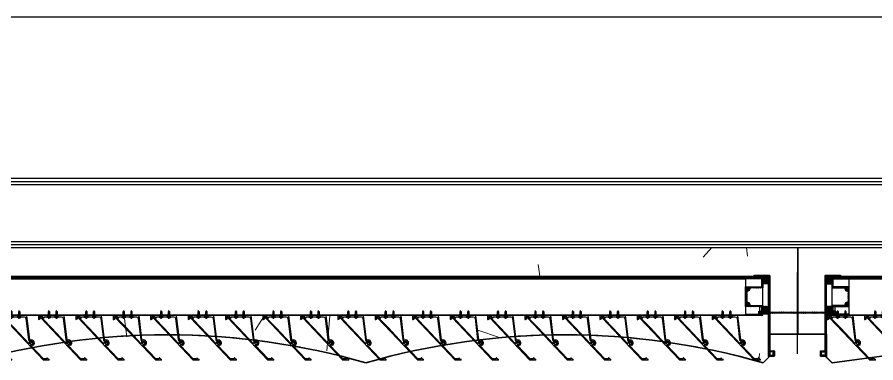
# Model space of a CAD drawing. Header units: millimetres. Extents: x -4391136 to -1798569, y -886572 to -291056.
# Drawn here: x -2382521 to -2381029, y -335592 to -334992 of the extents above; entities that cross this region are included whole.
import ezdxf

# ---------------------------------------------------------------- set-up
doc = ezdxf.new("R2010")
doc.units = ezdxf.units.MM
doc.set_wipeout_variables(frame=1)
doc.linetypes.add('CENTER', pattern=[50.800000000000004, 31.75, -6.35, 6.35, -6.35])
for name, color, linetype in [('010 - ASPG_ACCESSORIES_MAIN_COLOR_1', 7, 'Continuous'), ('010 - ASPG_EXTR_MAIN_COLOR_2', 7, 'Continuous'), ('010 - ASPG_FRAMING_CUT_COLOR_4', 7, 'Continuous'), ('010 - ASPG_FRAMING_HATCH_', 7, 'Continuous'), ('010 - ASPG_FRAMING_MAIN_COLOR_1', 7, 'Continuous'), ('010 - ASPG_FRAMING_MAIN_COLOR_2', 7, 'Continuous'), ('010 - ASPG_FRAMING_SUB_COLOR_2', 7, 'Continuous'), ('010 - ASPG_FRAMING_WIPEOUT_', 7, 'Continuous'), ('_PP-Dim', 7, 'Continuous'), ('BOLT & SCREW', 7, 'Continuous'), ('Center Line', 7, 'CENTER'), ('Xref-C-1-PP17-AR-2214-01-B$0$A-GLAZ-CURT', 7, 'Continuous'), ('Xref-C-1-PP17-AR-2214-01-B$0$S-BEAM', 7, 'Continuous'), ('Xref-C-1-PP17-AR-2214-01-B$0$WALL-E', 7, 'Continuous')]:
    doc.layers.add(name, color=color, linetype=linetype)
for name, color, linetype, plot in [('010 - ASPG_EXTR_DEF_SUB', 7, 'Continuous', False), ('010 - ASPG_FASTERN_DEF_SUB', 7, 'Continuous', False), ('010 - ASPG_FRAMING_DEF_SUB', 7, 'Continuous', False)]:
    doc.layers.add(name, color=color, linetype=linetype, plot=plot)
doc.layers.add('12-GRID', color=7, linetype='CENTER', lineweight=13)
doc.layers.add('SCREW', color=7, linetype='Continuous', lineweight=5)
pattern_1 = [(270, (1257419.243240032, -520041.6224064054), (0.6549599250656583, -1.134423872092541), [0.7562825813950264, -1.512565162790053]), (29.99999999999978, (1257419.243240032, -520041.6224064054), (0.6549599293588203, 1.134423869613882), [0.7562825813950259, -1.512565162790052]), (329.9999999999998, (1257419.243240032, -520041.6224064054), (1.309919854424478, -2.478657937293614e-09), [-1.512565162790051, 0.7562825813950254])]
pattern_2 = [(314.9999999999999, (1257419.492862033, -520021.6224064054), (1.336931354494228, 1.336931354494224), []), (44.99999999999984, (1257419.492862033, -520021.6224064054), (-1.336931354494223, 1.336931354494228), [])]
pattern_3 = [(270, (1257419.442484036, -520043.9224064054), (0.6549599250656583, -1.134423872092541), [0.7562825813950264, -1.512565162790053]), (29.99999999999978, (1257419.442484036, -520043.9224064054), (0.6549599293588203, 1.134423869613882), [0.7562825813950259, -1.512565162790052]), (329.9999999999998, (1257419.442484036, -520043.9224064054), (1.309919854424478, -2.478657937293614e-09), [-1.512565162790051, 0.7562825813950254])]
pattern_4 = [(314.9999999999999, (1257419.192862035, -520023.9224064054), (1.336931354494228, 1.336931354494224), []), (44.99999999999984, (1257419.192862035, -520023.9224064054), (-1.336931354494223, 1.336931354494228), [])]

# ---------------------------------------------------------------- blocks, each defined once
blk = doc.blocks.new('Xref-C-1-PP17-AR-2214-01-B$0$DPA_Curved type B - Curved Type B-V45-ENTRANCE 2 - LOWER ROOF FLOOR PLAN01-flat-1')
at = {"layer": 'Xref-C-1-PP17-AR-2214-01-B$0$A-GLAZ-CURT', "lineweight": 9}
h = blk.add_hatch(dxfattribs=at)
h.set_pattern_fill('ACET-2D-FP_28', angle=90, style=0, pattern_type=2)
h.set_pattern_definition([(49.99999999999999, (2729937.736, 503333.3970000008), (-459.0337474724126, 385.1750482020262), [76.2, -838.2]), (355, (2729937.736, 503333.3970000008), (65.28252745750682, 746.1827032957547), [60.96000000000002, -670.5600000000001]), (100.451, (2729998.464, 503328.0840000007), (-693.3830033246076, -127.8976821547151), [64.76000000000005, -712.3600000000005]), (46.18400000000002, (2729937.736, 503536.5970000007), (-648.57248621923, 622.3064181256742), [114.3, -1257.299999999999]), (96.63599999999998, (2730028.096000001, 503522.5830000007), (-1050.534318683824, -122.2199233656637), [97.14000000000117, -1068.540000000013]), (351.184, (2729937.736, 503536.5970000007), (172.1971373415032, 1110.274966525139), [91.44000000000007, -1005.840000000001]), (21.00000000000002, (2730039.336000001, 503485.7970000007), (-214.7433929342338, 559.4256646482162), [76.20000000000027, -838.2000000000031]), (326, (2730039.336000001, 503485.7970000007), (418.8539380654042, 620.9765000836201), [60.95999999999974, -670.559999999997]), (71.45100000000002, (2730089.874, 503451.7080000007), (-668.4524660190125, 224.2969172171013), [64.75999999999986, -712.3599999999984]), (37.50000000000001, (2729937.736, 503333.3970000008), (-158.7692420154775, 206.9121046213362), [33.528, -628.904, 33.528, -1320.292]), (37.50000000000001, (2729937.736, 503333.3970000008), (-158.7692420154775, 206.9121046213362), [-695.96, -647.192, 33.528, -639.572]), (7.499999999999995, (2729937.736, 503333.3970000008), (-47.30360574389218, 359.3065578758988), [33.52799999999999, -354.5839999999999, 33.52799999999999, -870.204]), (7.499999999999995, (2729937.736, 503333.3970000008), (-47.30360574389218, 359.3065578758988), [-421.64, -613.6639999999999, 33.52799999999999, -223.012]), (327.5, (2729711.168000001, 503333.3970000008), (146.1911639370438, 229.474161533996), [33.52800000000036, -220.4720000000024, -1844.04000000002]), (327.5, (2729711.168000001, 503333.3970000008), (146.1911639370438, 229.474161533996), [-254.0000000000028, 33.52800000000036, -758.9520000000082, -1051.560000000011]), (327.5, (2729711.168000001, 503333.3970000008), (146.1911639370438, 229.474161533996), [-1046.480000000011, 33.52800000000036, -1018.032000000011]), (317.5, (2729609.568, 503333.3970000008), (321.0978918266118, 350.4168590258025), [33.52799999999964, -296.6719999999968, 33.52799999999964, -1239.519999999987]), (317.5, (2729609.568, 503333.3970000008), (321.0978918266118, 350.4168590258025), [-363.7279999999961, -492.7599999999947, 33.52799999999964, -713.2319999999922])])
h.paths.add_polyline_path([(-3.259629011154175e-09, -671.488426612399), (-3.259629011154175e-09, -750.0000001529115), (149.9999999967404, -750.0000001529115), (149.9999999967404, -700.0000001529697), (189.999999997206, -700.0000001529697), (199.999999997206, -690.0000001530279), (173.1051923334599, -576.677522799524), (156.8743433556519, -461.3437719100621), (151.4483587355353, -345.0000000798609), (156.8743433412164, -228.6562282490777), (173.2759108911268, -112.603146939131), (199.9999999529682, -6.402842700481415e-10), (173.1051923055202, 113.3224773565307), (156.8743433435448, 228.6562282480299), (151.4483587383293, 345.0000000788714), (156.8743433584459, 461.3437719088979), (173.2759108911268, 577.3968530856073), (199.999999997206, 690.0000001520966), (189.999999997206, 700.0000001521548), (149.9999999967404, 700.0000001521548), (149.9999999967404, 750.0000001518638), (-3.259629011154175e-09, 750.0000001518638)])
at = {"layer": 'Xref-C-1-PP17-AR-2214-01-B$0$A-GLAZ-CURT', "color": 7, "lineweight": 35}
for p, q in [((150, 750.0000001523877), (0, 750.0000001523877)), ((0, 750.0000001523877), (0, -750.0000001523877)), ((150, 700.0000001526787), (150, 750.0000001523877)), ((190, 700.0000001526787), (150, 700.0000001526787)), ((200, 690.0000001526205), (190, 700.0000001526787)), ((150, -750.0000001523877), (150, -700.0000001524459)), ((150, -700.0000001524459), (190, -700.0000001524459)), ((190, -700.0000001524459), (200, -690.0000001525041)), ((0, -750.0000001523877), (150, -750.0000001523877))]:
    blk.add_line(p, q, dxfattribs=at)
for centre, radius, start, end in [((1401.480889340397, 344.9999999998836), 1250.032530598756, 163.9788116621144, 196.0211883314746), ((1401.480889263563, -344.9999999998836), 1250.032530524975, 163.9788116685254, 196.0211883410912)]:
    blk.add_arc(centre, radius, start, end, dxfattribs=at)
blk = doc.blocks.new('Xref-C-1-PP17-AR-2214-01-B$0$DPA_Curved type B - Curved Type B-V35-ENTRANCE 2 - LOWER ROOF FLOOR PLAN01-flat-1')
at = {"layer": 'Xref-C-1-PP17-AR-2214-01-B$0$A-GLAZ-CURT', "color": 7}
for p, q in [((0, 750.0000001523877), (0, -750.0000001523877)), ((0, -750.0000001523877), (0, 750.0000001523877)), ((150, 700.5497543978272), (150, 750.0000001523877)), ((150, 750.0000001523877), (150, 700.5497543978272)), ((150, -750.0000001523877), (150, -700.0000001524459)), ((150, -700.0000001524459), (190, -700.0000001524459)), ((190, -700.0000001524459), (150, -700.0000001524459)), ((150, -700.0000001524459), (150, -750.0000001523877)), ((190, -700.0000001524459), (200, -690.0000001524459)), ((200, -690.0000001524459), (190, -700.0000001524459))]:
    blk.add_line(p, q, dxfattribs=at)
for centre, radius, start, end in [((1401.480889340397, 344.9999999998836), 1250.032530598756, 163.9788116621144, 179.9747652516491), ((1401.480889340397, 344.9999999998836), 1250.032530598756, 163.9788116621144, 169.2853088602463), ((1401.480889340397, 344.9999999998836), 1250.032530598756, 169.3192077678511, 179.9747652516491), ((1401.480889340397, 344.9999999998836), 1250.032530598756, 179.9999999966649, 185.3151613613898), ((1401.480889340397, 344.9999999998836), 1250.032530598755, 179.9999999966649, 185.3151613613898), ((1401.480889263563, -344.9999999998836), 1250.032530524976, 163.9788116685254, 179.9747652583192), ((1401.480889263563, -344.9999999998836), 1250.032530524975, 163.9788116685254, 169.2853088602463), ((1401.480889263563, -344.9999999998836), 1250.032530524975, 169.3192077744056, 179.9747652583192), ((1401.480889263563, -344.9999999998836), 1250.032530524975, 180.0000000033351, 185.3151613713519), ((1401.480889263563, -344.9999999998836), 1250.032530524975, 180.0000000033351, 185.3151613713519)]:
    blk.add_arc(centre, radius, start, end, dxfattribs=at)
blk = doc.blocks.new('Xref-C-1-PP17-AR-2214-01-B$0$DPA_Curved type A - Curved Type A-V34-ENTRANCE 2 - LOWER ROOF FLOOR PLAN01-flat-1')
at = {"layer": 'Xref-C-1-PP17-AR-2214-01-B$0$A-GLAZ-CURT', "color": 7}
for p, q in [((0, 750.0000001523877), (0, -750.0000001523877)), ((0, -750.0000001523877), (0, 750.0000001523877)), ((150.0000000004657, 700.5497543982347), (150.0000000004657, 750.0000001523877)), ((150.0000000004657, 750.0000001523877), (150.0000000004657, 700.5497543982347)), ((150.0000000004657, -750.0000001523877), (150.0000000004657, -700.0000001520966)), ((150.0000000004657, -700.0000001520966), (190.0000000004657, -700.0000001520966)), ((190.0000000004657, -700.0000001520966), (150.0000000004657, -700.0000001520966)), ((150.0000000004657, -700.0000001520966), (150.0000000004657, -750.0000001523877)), ((190.0000000004657, -700.0000001520966), (200.0000000004657, -690.0000001542503)), ((200.0000000004657, -690.0000001542503), (190.0000000004657, -700.0000001520966))]:
    blk.add_line(p, q, dxfattribs=at)
for radius, start, end in [(4928.75781346165, 171.9524601037302, 177.311079546237), (4928.757813461648, 171.9524601037302, 177.311079546237), (4928.757813461649, 177.3174867018749, 179.9936068862288), (4928.757813461649, 177.3174867018749, 179.9936068862288), (4928.75781346165, 180, 182.676120185969), (4928.757813461644, 180, 182.676120185969), (4928.757813461649, 182.6825132981251, 185.3586194412788), (4928.757813461649, 182.6825132981251, 185.3586194412788)]:
    blk.add_arc((5080.220649064053, -4.656612873077393e-10), radius, start, end, dxfattribs=at)
blk = doc.blocks.new('Xref-C-1-PP17-AR-2214-01-B$0$DPA_Curved type A - Curved Type A-V14-ENTRANCE 2 - LOWER ROOF FLOOR PLAN01-flat-1')
at = {"layer": 'Xref-C-1-PP17-AR-2214-01-B$0$A-GLAZ-CURT', "lineweight": 9}
h = blk.add_hatch(dxfattribs=at)
h.set_pattern_fill('ACET-2D-FP_15', angle=90, style=0, pattern_type=2)
h.set_pattern_definition([(49.99999999999999, (2729937.736, 501833.3970000008), (-459.0337474724126, 385.1750482020262), [76.2, -838.2]), (355, (2729937.736, 501833.3970000008), (65.28252745750682, 746.1827032957547), [60.96000000000002, -670.5600000000001]), (100.451, (2729998.464, 501828.0840000007), (-693.3830033246076, -127.8976821547151), [64.76000000000005, -712.3600000000005]), (46.18400000000002, (2729937.736, 502036.5970000007), (-648.57248621923, 622.3064181256742), [114.3, -1257.299999999999]), (96.63599999999998, (2730028.096000001, 502022.5830000007), (-1050.534318683824, -122.2199233656637), [97.14000000000117, -1068.540000000013]), (351.184, (2729937.736, 502036.5970000007), (172.1971373415032, 1110.274966525139), [91.44000000000007, -1005.840000000001]), (21.00000000000002, (2730039.336000001, 501985.7970000007), (-214.7433929342338, 559.4256646482162), [76.20000000000027, -838.2000000000031]), (326, (2730039.336000001, 501985.7970000007), (418.8539380654042, 620.9765000836201), [60.95999999999974, -670.559999999997]), (71.45100000000002, (2730089.874, 501951.7080000007), (-668.4524660190125, 224.2969172171013), [64.75999999999986, -712.3599999999984]), (37.50000000000001, (2729937.736, 501833.3970000008), (-158.7692420154775, 206.9121046213362), [33.528, -628.904, 33.528, -1320.292]), (37.50000000000001, (2729937.736, 501833.3970000008), (-158.7692420154775, 206.9121046213362), [-695.96, -647.192, 33.528, -639.572]), (7.499999999999995, (2729937.736, 501833.3970000008), (-47.30360574389218, 359.3065578758988), [33.52799999999999, -354.5839999999999, 33.52799999999999, -870.204]), (7.499999999999995, (2729937.736, 501833.3970000008), (-47.30360574389218, 359.3065578758988), [-421.64, -613.6639999999999, 33.52799999999999, -223.012]), (327.5, (2729711.168000001, 501833.3970000008), (146.1911639370438, 229.474161533996), [33.52800000000036, -220.4720000000024, -1844.04000000002]), (327.5, (2729711.168000001, 501833.3970000008), (146.1911639370438, 229.474161533996), [-254.0000000000028, 33.52800000000036, -758.9520000000082, -1051.560000000011]), (327.5, (2729711.168000001, 501833.3970000008), (146.1911639370438, 229.474161533996), [-1046.480000000011, 33.52800000000036, -1018.032000000011]), (317.5, (2729609.568, 501833.3970000008), (321.0978918266118, 350.4168590258025), [33.52799999999964, -296.6719999999968, 33.52799999999964, -1239.519999999987]), (317.5, (2729609.568, 501833.3970000008), (321.0978918266118, 350.4168590258025), [-363.7279999999961, -492.7599999999947, 33.52799999999964, -713.2319999999922])])
h.paths.add_polyline_path([(-3.259629011154175e-09, -750.0000001529115), (149.9999999967404, -750.0000001529115), (149.9999999967404, -700.0000001526205), (189.999999997206, -700.0000001526205), (199.999999997206, -690.0000001547742), (173.0546247502789, -460.8418314472074), (156.8637420292944, -230.6736867153668), (151.462835598737, -1.164153218269348e-09), (156.8637420292944, 230.6736867130967), (173.2759108911268, 462.7237694916548), (199.999999997206, 690.0000001525041), (189.999999997206, 700.0000001525041), (149.9999999967404, 700.0000001525041), (149.9999999967404, 750.0000001518638), (-3.259629011154175e-09, 750.0000001518638)])
at = {"layer": 'Xref-C-1-PP17-AR-2214-01-B$0$A-GLAZ-CURT', "color": 7, "lineweight": 35}
for p, q in [((150, 750.0000001523877), (0, 750.0000001523877)), ((0, 750.0000001523877), (0, -750.0000001523877)), ((150, 700.0000001530279), (150, 750.0000001523877)), ((190, 700.0000001530279), (150, 700.0000001530279)), ((200, 690.0000001530279), (190, 700.0000001530279)), ((150, -750.0000001523877), (150, -700.0000001520966)), ((150, -700.0000001520966), (190, -700.0000001520966)), ((190, -700.0000001520966), (200, -690.0000001543085)), ((0, -750.0000001523877), (150, -750.0000001523877))]:
    blk.add_line(p, q, dxfattribs=at)
blk.add_arc((5080.220649064053, -4.656612873077393e-10), 4928.757813461648, 171.9524601037302, 188.0475398962698, dxfattribs=at)
blk = doc.blocks.new('W-1-PP17-ENT2_REV00_20260526-152612_EX_LOPF-1')
at = {"layer": 'Xref-C-1-PP17-AR-2214-01-B$0$S-BEAM', "color": 7}
for p, q in [((-5500.000000001863, -9805.017639786063), (-7900.000000003725, -9805.017639786063)), ((-19234.99999829847, -10205.01763978606), (470.0000017015263, -10205.01763978606))]:
    blk.add_line(p, q, dxfattribs=at)
at = {"layer": 'Xref-C-1-PP17-AR-2214-01-B$0$WALL-E', "color": 7}
blk.add_line((970.0000017015263, -10204.99999999866), (-13434.99999984959, -10204.99999999866), dxfattribs=at)
at = {"color": 7, "rotation": 270}
for name, p in [('Xref-C-1-PP17-AR-2214-01-B$0$DPA_Curved type B - Curved Type B-V35-ENTRANCE 2 - LOWER ROOF FLOOR PLAN01-flat-1', (-6684.999999696855, -10205.0088198926)), ('Xref-C-1-PP17-AR-2214-01-B$0$DPA_Curved type B - Curved Type B-V45-ENTRANCE 2 - LOWER ROOF FLOOR PLAN01-flat-1', (-6684.450245452113, -10205.0088198926)), ('Xref-C-1-PP17-AR-2214-01-B$0$DPA_Curved type A - Curved Type A-V34-ENTRANCE 2 - LOWER ROOF FLOOR PLAN01-flat-1', (-5184.999999696855, -10205.0088198926)), ('Xref-C-1-PP17-AR-2214-01-B$0$DPA_Curved type A - Curved Type A-V14-ENTRANCE 2 - LOWER ROOF FLOOR PLAN01-flat-1', (-5184.450245451648, -10205.0088198926))]:
    blk.add_blockref(name, p, dxfattribs=at)
blk = doc.blocks.new('*U1996')
at = {"color": 7}
blk.add_wipeout([(9.094947017729282e-13, -5.4569682106375694e-12), (6969.999999999998, -5.4569682106375694e-12), (6969.999999999998, 119.92499999998472), (9.094947017729282e-13, 119.92499999998472)], dxfattribs=at).dxf.layer = '010 - ASPG_FRAMING_WIPEOUT_'
at = {"layer": '010 - ASPG_FRAMING_MAIN_COLOR_1', "color": 7}
for p, q in [((6970, 119.9249999999884), (0, 119.9249999999884)), ((0, 114.8500000000058), (6970, 114.8500000000058)), ((0, 109.5400000000081), (6970, 109.5400000000081)), ((0, 10.38499999998021), (6970, 10.38499999998021)), ((4.365574568510056e-11, 5.309999999997672), (6970, 5.309999999997672)), ((2.91038304567337e-11, 0), (6970, 0))]:
    blk.add_line(p, q, dxfattribs=at)
blk = doc.blocks.new('*U3395')
at = {"layer": '12-GRID', "color": 7, "linetype": 'CENTER'}
for p, q in [((5.684341886080801e-14, -6.200000000000029), (5.684341886080801e-14, 2.200000000000029)), ((-4.199999999999973, -2), (4.200000000000085, -2))]:
    blk.add_line(p, q, dxfattribs=at)
at = {"layer": 'BOLT & SCREW', "color": 7}
for p, q in [((-0.553537628269381, -1.771128018217196), (-1.767499999999847, -1.558125000000442)), ((-0.553537628269381, -2.228871981782805), (-1.767500000000483, -2.441875000000354)), ((-0.4577439635652332, -1.771128018217196), (-0.8837500000000146, -1.558125000000442)), ((-0.4577439635652332, -2.228871981782805), (-0.8837500000000146, -2.441875000000354)), ((-0.2288719817826677, -1.446462371730204), (-0.4418749999998197, -0.2325000000002947)), ((-0.2288719817826677, -1.542256036434869), (-0.4418749999998197, -1.116250000000048)), ((-0.2288719817826677, -2.457743963565131), (-0.4418749999998197, -2.883750000000271)), ((-0.2288719817821107, -2.553537628269438), (-0.4418749999998197, -3.767500000000023)), ((0.2288719817822642, -1.446462371730562), (0.4418749999996946, -0.2324999999999764)), ((0.2288719817822642, -1.542256036434869), (0.4418749999996946, -1.116250000000048)), ((0.4418749999996946, -2.883750000000271), (0.2288719817829008, -2.457743963565131)), ((0.2288719817829008, -2.553537628269438), (0.4418749999999732, -3.767500000000023)), ((0.4577439635647103, -1.771128018217196), (0.8837499999994917, -1.558125000000442)), ((0.4577439635647103, -2.228871981782805), (0.8837500000001283, -2.441874999999877)), ((0.5535376282692559, -1.771128018217196), (1.767500000000001, -1.558125000000124)), ((0.5535376282692559, -2.228871981782805), (1.767500000000001, -2.441874999999877))]:
    blk.add_line(p, q, dxfattribs=at)
for points in [[(-1.767500000000006, -1.558125000000442), (-0.8837500000001342, -1.558125000000442, 0.4142135623730394), (-0.4418749999998197, -1.116250000000048), (-0.4418749999998197, -0.2325000000002947), (0.4418749999996946, -0.2324999999999764), (0.4418749999996946, -1.116250000000048, 0.4142135623731505), (0.8837500000000089, -1.558125000000442), (1.76750000000012, -1.558125000000124), (1.76750000000012, -2.441874999999877), (0.8837500000000089, -2.441874999999877, 0.414213562373095), (0.4418749999996946, -2.883750000000271), (0.4418749999999732, -3.767500000000023), (-0.4418749999998197, -3.767500000000023), (-0.4418749999998197, -2.883750000000271, 0.4142135623730397), (-0.8837500000001342, -2.441875000000354), (-1.767500000000483, -2.441875000000354)], [(0.2288719817829008, -2.457743963565131, -0.414213562373095), (0.4577439635645909, -2.228871981782805), (0.5535376282692559, -2.228871981782805), (0.5535376282692559, -1.771128018217196), (0.4577439635645909, -1.771128018217196, -0.4142135623730951), (0.228871981782105, -1.542256036434869), (0.228871981782105, -1.446462371730562), (-0.2288719817826677, -1.446462371730204), (-0.2288719817826677, -1.542256036434869, -0.4142135623730951), (-0.4577439635649944, -1.771128018217196), (-0.553537628269381, -1.771128018217196), (-0.553537628269381, -2.228871981782805), (-0.4577439635649944, -2.228871981782805, -0.4142135623730951), (-0.2288719817826677, -2.457743963565131), (-0.2288719817822698, -2.553537628269438), (0.2288719817829008, -2.553537628269438)]]:
    blk.add_lwpolyline(points, format="xyb", close=True, dxfattribs=at)
blk.add_circle((5.684341886080801e-14, -2), 3.5, dxfattribs=at)
blk = doc.blocks.new('000_ASPG_TYP_FILES_20260218-010703_FRAME_EXTR_')
at = {"layer": '010 - ASPG_FRAMING_HATCH_'}
h = blk.add_hatch(dxfattribs=at)
h.set_pattern_fill('ANSI32', scale=0.1, angle=180)
h.set_pattern_definition([(225, (0, 0), (0.6735192090801866, -0.6735192090801868), []), (225, (-0.4490130000000001, 5.498823332255506e-17), (0.6735192090801866, -0.6735192090801868), [])])
edge = h.paths.add_edge_path()
edge.add_line((1.999999996740371, 15.99999999965075), (1.999999996740371, 1.999999999941792))
edge.add_line((1.999999996740371, 1.999999999941792), (39.69999999750871, 1.999999999941792))
edge.add_arc((39.69999999730499, 1.700000000040752), 0.2999999999010399, -3.891028654834372e-08, 89.99999996109239, ccw=False)
edge.add_line((39.99999999720603, 1.699999999837019), (39.99999999720603, 0.2999999996973202))
edge.add_arc((39.69999999750872, 0.2999999996973131), 0.2999999996973131, -90.00000000000142, 1.4210854715202004e-12, ccw=False)
edge.add_line((39.69999999750871, 0), (0.2999999996973202, 0))
edge.add_arc((0.2999999996973273, 0.2999999996973273), 0.2999999996973273, 180.0000000000013, 269.99999999999864, ccw=False)
edge.add_line((0, 0.2999999996973202), (0, 17.69999999989523))
edge.add_arc((0.2999999999301508, 17.70000000012806), 0.2999999999301508, 90.00000004446741, 180.0000000444674, ccw=False)
edge.add_line((0.2999999996973202, 18.00000000005821), (22.5570233851904, 18.00000000005821))
edge.add_arc((22.5570233856712, 18.50000000026317), 0.5000000002049632, 269.9999999449049, 380.2095453190142)
edge.add_arc((26.1699999981368, 19.82999999686102), 3.349999998908497, 182.0637942974167, 200.2095453254992, ccw=False)
edge.add_arc((23.58168000320438, 19.73672835517209), 0.7599999998138507, 2.0637943418387863, 182.0637943418388, ccw=False)
edge.add_arc((26.16999999910358, 19.82999999939922), 1.830000000338361, 182.0637943388468, 447.9362056470717)
edge.add_arc((26.263271644013, 22.41831999551505), 0.7600000000549151, 87.93620564125177, 267.9362056412518, ccw=False)
edge.add_arc((26.16999999863267, 19.8300000075356), 3.349999992334041, 69.79045460402187, 87.9362056313708, ccw=False)
edge.add_arc((27.49999999788272, 23.44297661244421), 0.5000000006038865, 249.7904545688332, 359.9999999442181)
edge.add_line((27.9999999984866, 23.44297661195742), (27.9999999984866, 26.67999999993481))
edge.add_line((27.9999999984866, 26.67999999993481), (28.49999999674037, 27.17999999958556))
edge.add_line((28.49999999674037, 27.17999999958556), (27.9999999984866, 27.67999999970198))
edge.add_line((27.9999999984866, 27.67999999970198), (27.9999999984866, 38.61999999982072))
edge.add_line((27.9999999984866, 38.61999999982072), (28.49999999674037, 39.11999999993714))
edge.add_line((28.49999999674037, 39.11999999993714), (27.9999999984866, 39.62000000005355))
edge.add_line((27.9999999984866, 39.62000000005355), (27.9999999984866, 42.85702338756528))
edge.add_arc((27.49999999787862, 42.85702338707262), 0.5000000006079759, 5.645408219420843e-08, 110.2095454304945)
edge.add_arc((26.16999999884449, 46.46999999186602), 3.349999992147246, 272.0637943651193, 290.20954539329375, ccw=False)
edge.add_arc((26.263271644013, 43.88168000403675), 0.7600000000258301, 92.06379435882718, 272.0637943588272, ccw=False)
edge.add_arc((26.16999999910502, 46.47000000012492), 1.830000000339747, 272.0637943528818, 537.9362056611998)
edge.add_arc((23.58168000320438, 46.56327164435061), 0.7599999998138507, 177.9362056581612, 357.9362056581612, ccw=False)
edge.add_arc((26.16999999825318, 46.47000000263876), 3.349999999025627, 159.7904546748206, 177.9362057022633, ccw=False)
edge.add_arc((22.55702338551316, 47.7999999994954), 0.500000000434755, 339.790454661877, 450.0000000369852)
edge.add_line((22.5570233851904, 48.29999999993015), (0.2999999996973202, 48.29999999993015))
edge.add_arc((0.2999999996973095, 48.59999999962746), 0.2999999996973131, 179.9999999999987, 270.00000000000205, ccw=False)
edge.add_line((0, 48.59999999962747), (0, 59.99999999994179))
edge.add_arc((0.2999999996973202, 59.99999999994179), 0.2999999996973202, 90, 180, ccw=False)
edge.add_line((0.2999999996973202, 60.29999999963911), (4.999999997438863, 60.29999999963911))
edge.add_line((4.999999997438863, 60.29999999963911), (4.999999997438863, 64.99999999959255))
edge.add_arc((5.299999997369017, 64.99999999982538), 0.2999999999301544, 90.0000000444681, 180.0000000444674, ccw=False)
edge.add_line((5.299999997136183, 65.29999999975553), (29.99999999883585, 65.29999999975553))
edge.add_line((29.99999999883585, 65.29999999975553), (29.99999999883585, 63.59999999997672))
edge.add_arc((29.69999999890567, 63.59999999974391), 0.2999999999301721, -89.99999995552861, 4.4463320136856055e-08, ccw=False)
edge.add_line((29.69999999913853, 63.29999999981374), (7.299999997485429, 63.29999999981374))
edge.add_arc((7.29999999771826, 62.99999999988358), 0.2999999999301508, 90.00000004446738, 180.0000000444674)
edge.add_line((6.999999997788109, 62.99999999965075), (6.999999997788109, 58.29999999969732))
edge.add_line((6.999999997788109, 58.29999999969732), (2.300000000162981, 58.29999999969732))
edge.add_arc((2.299999998300336, 57.99999999813735), 0.3000000015599653, 89.99999964426098, 179.999999644261)
edge.add_line((1.999999996740371, 58), (1.999999996740371, 50.60000000003492))
edge.add_arc((2.299999998533172, 50.60000000166475), 0.3000000017928013, 180.000000311273, 270.0000003112706)
edge.add_line((2.300000000162981, 50.29999999987194), (29.69999999913853, 50.29999999987194))
edge.add_arc((29.6999999989348, 49.9999999999709), 0.299999999901047, -3.890897914970992e-08, 89.99999996109108, ccw=False)
edge.add_line((29.99999999883585, 49.99999999976717), (29.99999999883585, 26.67999999993481))
edge.add_line((29.99999999883585, 26.67999999993481), (29.99999999883585, 16.29999999981374))
edge.add_arc((29.6999999989057, 16.2999999995809), 0.2999999999301508, -89.99999995553259, 4.446741286301403e-08, ccw=False)
edge.add_line((29.69999999913853, 15.99999999965075), (1.999999996740371, 15.99999999965075))
at = {"layer": '010 - ASPG_FRAMING_CUT_COLOR_4', "color": 7}
blk.add_lwpolyline([(1.999999996740371, 15.99999999965075), (1.999999996740371, 1.999999999941792), (39.69999999750871, 1.999999999941792, -0.4142135623731089), (39.99999999720603, 1.699999999837019), (39.99999999720603, 0.2999999996973202, -0.4142135623731089), (39.69999999750871, 0), (0.2999999996973202, 0, -0.4142135623730811), (0, 0.2999999996973202), (0, 17.69999999989523, -0.4142135623730951), (0.2999999996973202, 18.00000000005821), (22.5570233851904, 18.00000000005821, 0.5217296884731124), (23.02624112786725, 18.67272727261297, -0.07934163687482358), (22.82217297761235, 19.70935906958766, -1), (24.34118702879641, 19.76409764075652, 2.296345716993233), (26.23590235819574, 21.65881296969019, -1), (26.29064092983026, 23.17782702133991, -0.0793416368716021), (27.32727272447664, 22.9737588702119, 0.5217296884801942), (27.9999999984866, 23.44297661195742), (27.9999999984866, 26.67999999993481), (28.49999999674037, 27.17999999958556), (27.9999999984866, 27.67999999970198), (27.9999999984866, 38.61999999982072), (28.49999999674037, 39.11999999993714), (27.9999999984866, 39.62000000005355), (27.9999999984866, 42.85702338756528, 0.5217296884727316), (27.32727272447664, 43.3262411293108, -0.07934163687522733), (26.29064092983026, 43.122172978241, -1), (26.23590235819574, 44.64118702983251, 2.296345716995783), (24.34118702879641, 46.53590235876618, -1), (22.82217297761235, 46.59064092993503, -0.07934163687201433), (23.02624112786725, 47.62727272690972, 0.5217296884786579), (22.5570233851904, 48.29999999993015), (0.2999999996973202, 48.29999999993015, -0.4142135623731158), (0, 48.59999999962747), (0, 59.99999999994179, -0.414213562373095), (0.2999999996973202, 60.29999999963911), (4.999999997438863, 60.29999999963911), (4.999999997438863, 64.99999999959255, -0.4142135623730879), (5.299999997136183, 65.29999999975553), (29.99999999883585, 65.29999999975553), (29.99999999883585, 63.59999999997672, -0.4142135623730533), (29.69999999913853, 63.29999999981374), (7.299999997485429, 63.29999999981374, 0.4142135623730949), (6.999999997788109, 62.99999999965075), (6.999999997788109, 58.29999999969732), (2.300000000162981, 58.29999999969732, 0.4142135623730948), (1.999999996740371, 58), (1.999999996740371, 50.60000000003492, 0.4142135623730845), (2.300000000162981, 50.29999999987194), (29.69999999913853, 50.29999999987194, -0.4142135623730951), (29.99999999883585, 49.99999999976717), (29.99999999883585, 26.67999999993481), (29.99999999883585, 16.29999999981374, -0.4142135623730951), (29.69999999913853, 15.99999999965075)], format="xyb", close=True, dxfattribs=at)
at = {"color": 7}
for p in [(26.16999999736436, 48.46999999973923), (26.16999999736436, 21.82999999966705)]:
    blk.add_blockref('*U3395', p, dxfattribs=at)
blk = doc.blocks.new('*U3397')
at = {"layer": '010 - ASPG_FRAMING_HATCH_', "transparency": 33554585}
h = blk.add_hatch(dxfattribs=at)
h.set_pattern_fill('ANSI32', scale=0.25)
h.set_pattern_definition([(45, (0, 0), (-1.683798022700467, 1.683798022700467), []), (45, (1.1225325, 0), (-1.683798022700467, 1.683798022700467), [])])
edge = h.paths.add_edge_path()
edge.add_line((2.000000000009768, -50.0000000001819), (2.000000000009536, -75.00000000027285))
edge.add_line((2.000000000009536, -75.00000000027285), (-1.376676550535194e-14, -75.00000000027285))
edge.add_line((-1.377727649045784e-14, -75.00000000027285), (2.183725214694612e-13, -49.00000000020555))
edge.add_arc((0.9999999999907824, -49.00000000021976), 0.999999999990564, 89.99999999918577, 179.9999999991858, ccw=False)
edge.add_line((1.000000000004993, -48.00000000022919), (62.99999999987471, -48.00000000022955))
edge.add_arc((62.99999999988892, -47.00000000023898), 0.999999999990564, 269.9999999991858, 359.9999999991858)
edge.add_line((63.99999999987948, -47.00000000025319), (63.99999999987995, 47.00000000025248))
edge.add_arc((62.99999999988939, 47.00000000023827), 0.999999999990564, 8.142219984623432e-10, 90.00000000081424)
edge.add_line((62.99999999987518, 48.00000000022884), (1.000000000005464, 48.00000000022919))
edge.add_arc((0.9999999999912551, 49.00000000021976), 0.999999999990564, 180.0000000008142, 270.0000000008142, ccw=False)
edge.add_line((6.91122180303467e-13, 49.00000000020555), (9.232719782633861e-13, 75.00000000027285))
edge.add_line((9.232719782633861e-13, 75.00000000027285), (2.000000000010473, 75.00000000027285))
edge.add_line((2.000000000010473, 75.00000000027285), (2.000000000010241, 50.0000000001819))
edge.add_line((2.000000000010241, 50.0000000001819), (140.9999999998781, 50.00000000018107))
edge.add_line((140.9999999998781, 50.00000000018107), (140.9999999998781, 41.00000000016652))
edge.add_arc((139.9999999998876, 41.00000000018073), 0.999999999990564, 269.9999999991858, 359.9999999991858, ccw=False)
edge.add_line((139.9999999998734, 40.00000000019017), (131.999999999892, 40.00000000019029))
edge.add_arc((131.9999999998778, 41.00000000018085), 0.999999999990564, 180.0000000008142, 270.0000000008142, ccw=False)
edge.add_line((130.9999999998872, 41.00000000016664), (130.9999999998872, 47.00000000025214))
edge.add_arc((129.9999999998967, 47.00000000023793), 0.999999999990564, 8.142219984623432e-10, 90.00000000081424)
edge.add_line((129.9999999998824, 48.00000000022849), (66.99999999989429, 48.00000000022884))
edge.add_arc((66.99999999988007, 47.00000000023827), 0.999999999990564, 89.99999999918577, 179.9999999991858)
edge.add_line((65.99999999988951, 47.00000000025248), (65.99999999988903, -47.00000000025319))
edge.add_arc((66.99999999987959, -47.00000000023898), 0.999999999990564, 180.0000000008142, 270.0000000008142)
edge.add_line((66.9999999998938, -48.00000000022955), (129.9999999998819, -48.0000000002299))
edge.add_arc((129.9999999998961, -47.00000000023933), 0.999999999990564, 269.9999999991858, 359.9999999991858)
edge.add_line((130.9999999998867, -47.00000000025354), (130.9999999998868, -41.00000000357866))
edge.add_arc((131.9999999998773, -41.00000000359287), 0.999999999990564, 89.99999999918577, 179.9999999991858, ccw=False)
edge.add_line((131.9999999998915, -40.0000000036023), (139.9999999998729, -40.00000000360242))
edge.add_arc((139.9999999998871, -41.00000000359299), 0.999999999990564, 8.14225131762214e-10, 90.00000000081423, ccw=False)
edge.add_line((140.9999999998777, -41.00000000357878), (140.9999999998776, -50.00000000632181))
edge.add_line((140.9999999998776, -50.00000000632181), (2.000000000009777, -50.0000000001819))
h.paths.add_polyline_path([(138.9999999998686, 48.00000000022837), (138.9999999998686, 42.00000000355348), (132.9999999998968, 42.0000000035536), (132.9999999998968, 48.00000000022849)], flags=16)
h.paths.add_polyline_path([(138.999999999868, -48.00000000023002), (138.9999999998681, -42.00000000355513), (132.9999999998963, -42.00000000355501), (132.9999999998962, -48.00000000023001)], flags=16)
at = {"layer": '010 - ASPG_FRAMING_HATCH_'}
h = blk.add_hatch(dxfattribs=at)
h.set_pattern_fill('ANSI37', scale=0.5954980955866349, angle=-90.00000000000001)
h.set_pattern_definition(pattern_4)
edge = h.paths.add_edge_path()
edge.add_ellipse((11.52796953010241, 55.00000000111323), major_axis=(-3.510345640540481e-14, -4.999999999272404), ratio=0.6444816938462435, start_angle=180, end_angle=360, ccw=False)
edge.add_line((11.52796953010241, 60.00000000018191), (2.00000000074399, 60.00000000018191))
edge.add_arc((-7.899917497165894, 55.00000000111323), 11.09091368915029, -26.79627343179601, 26.796273430967574, ccw=False)
edge.add_line((2.000000000715794, 50.00000000157889), (11.52796953007421, 50.00000000157889))
h = blk.add_hatch(dxfattribs=at)
h.set_pattern_fill('HONEY', scale=0.238199238234654, angle=-90.00000000000001)
h.set_pattern_definition(pattern_3)
edge = h.paths.add_edge_path()
edge.add_ellipse((11.7775915319535, 55.00000000111977), major_axis=(-3.509070088518285e-14, -4.999999999272404), ratio=0.6444816938462435, start_angle=0, end_angle=360, ccw=False)
h = blk.add_hatch(dxfattribs=at)
h.set_pattern_fill('HONEY', scale=0.238199238234654, angle=-90.00000000000001)
h.set_pattern_definition(pattern_1)
edge = h.paths.add_edge_path()
edge.add_ellipse((57.52258669462346, 55.00000000111321), major_axis=(-3.509070088518285e-14, -4.999999999272404), ratio=0.6444816938462435, start_angle=0, end_angle=360)
h = blk.add_hatch(dxfattribs=at)
h.set_pattern_fill('ANSI37', scale=0.5954980955866349, angle=-90.00000000000001)
h.set_pattern_definition(pattern_2)
edge = h.paths.add_edge_path()
edge.add_ellipse((57.77220869647454, 55.00000000111321), major_axis=(-3.509070088518285e-14, -4.999999999272404), ratio=0.6444816938462435, start_angle=0, end_angle=180)
edge.add_line((57.77220869647455, 60.00000000018189), (61.99999999977764, 60.00000000018189))
edge.add_arc((61.99999999977037, 60.30000000023573), 0.3000000000538421, -89.99999999861039, -1.389609784768862e-09)
edge.add_line((62.29999999982421, 60.30000000022845), (62.29999999982421, 61.00000000018188))
edge.add_line((62.29999999982421, 61.00000000018188), (61.79999999982421, 61.50000000041472))
edge.add_line((61.79999999982421, 61.50000000041472), (62.29999999982421, 62.00000000018188))
edge.add_line((62.29999999982421, 62.00000000018188), (61.79999999982421, 62.50000000041472))
edge.add_line((61.79999999982421, 62.50000000041472), (62.29999999982421, 63.00000000018188))
edge.add_line((62.29999999982421, 63.00000000018188), (61.79999999982421, 63.50000000018188))
edge.add_line((61.79999999982421, 63.50000000018188), (62.29999999982421, 64.00000000018188))
edge.add_line((62.29999999982421, 64.00000000018188), (62.29999999982421, 65.00000000018188))
edge.add_line((62.29999999982421, 65.00000000018188), (63.29999999970779, 65.00000000018188))
edge.add_line((63.29999999970779, 65.00000000018188), (63.79999999970779, 65.50000000018188))
edge.add_line((63.79999999970779, 65.50000000018188), (64.2999999997078, 65.00000000018188))
edge.add_line((64.2999999997078, 65.00000000018188), (64.7999999997078, 65.50000000018188))
edge.add_line((64.7999999997078, 65.50000000018188), (65.2999999997078, 65.00000000018188))
edge.add_line((65.2999999997078, 65.00000000018188), (65.7999999997078, 65.50000000018188))
edge.add_line((65.7999999997078, 65.50000000018188), (66.29999999982421, 65.00000000018188))
edge.add_line((66.29999999982421, 65.00000000018188), (66.99999999977764, 65.00000000018188))
edge.add_arc((66.99999999974126, 65.30000000014842), 0.2999999999665306, -89.99999999305199, 1.528565674358258e-08)
edge.add_line((67.2999999997078, 65.30000000022845), (67.30017822586116, 60.00000000018188))
edge.add_arc((77.20009572393145, 55.00000000088038), 11.09091368921486, 153.2037265686182, 206.7962734313818)
edge.add_line((67.30017822586116, 50.00000000157887), (57.77220869647455, 50.00000000157887))
h = blk.add_hatch(dxfattribs=at)
h.set_pattern_fill('ANSI37', scale=0.5954980955866349, angle=-90.00000000000001)
h.set_pattern_definition(pattern_4)
edge = h.paths.add_edge_path()
edge.add_ellipse((11.52796953010241, -55.00000000111394), major_axis=(-3.510345640540481e-14, 4.999999999272404), ratio=0.6444816938462435, start_angle=0, end_angle=180)
edge.add_line((11.52796953010241, -60.00000000018262), (2.00000000074399, -60.00000000018262))
edge.add_arc((-7.899917497165894, -55.00000000111394), 11.09091368915029, 333.2037265690324, 386.796273431796)
edge.add_line((2.000000000715794, -50.0000000015796), (11.52796953007421, -50.0000000015796))
h = blk.add_hatch(dxfattribs=at)
h.set_pattern_fill('HONEY', scale=0.238199238234654, angle=-90.00000000000001)
h.set_pattern_definition(pattern_3)
edge = h.paths.add_edge_path()
edge.add_ellipse((11.7775915319535, -55.00000000112048), major_axis=(-3.509070088518285e-14, 4.999999999272404), ratio=0.6444816938462435, start_angle=0, end_angle=360)
h = blk.add_hatch(dxfattribs=at)
h.set_pattern_fill('HONEY', scale=0.238199238234654, angle=-90.00000000000001)
h.set_pattern_definition(pattern_1)
edge = h.paths.add_edge_path()
edge.add_ellipse((57.52258669462346, -55.00000000111392), major_axis=(-3.509070088518285e-14, 4.999999999272404), ratio=0.6444816938462435, start_angle=0, end_angle=360, ccw=False)
h = blk.add_hatch(dxfattribs=at)
h.set_pattern_fill('ANSI37', scale=0.5954980955866349, angle=-90.00000000000001)
h.set_pattern_definition(pattern_2)
edge = h.paths.add_edge_path()
edge.add_ellipse((57.77220869647454, -55.00000000111392), major_axis=(-3.509070088518285e-14, 4.999999999272404), ratio=0.6444816938462435, start_angle=180, end_angle=360, ccw=False)
edge.add_line((57.77220869647455, -60.0000000001826), (61.99999999977764, -60.0000000001826))
edge.add_arc((61.99999999977037, -60.30000000023644), 0.3000000000538421, 360.0000000013896, 449.9999999986104, ccw=False)
edge.add_line((62.29999999982421, -60.30000000022916), (62.29999999982421, -61.0000000001826))
edge.add_line((62.29999999982421, -61.0000000001826), (61.79999999982421, -61.50000000041543))
edge.add_line((61.79999999982421, -61.50000000041543), (62.29999999982421, -62.0000000001826))
edge.add_line((62.29999999982421, -62.0000000001826), (61.79999999982421, -62.50000000041543))
edge.add_line((61.79999999982421, -62.50000000041543), (62.29999999982421, -63.0000000001826))
edge.add_line((62.29999999982421, -63.0000000001826), (61.79999999982421, -63.5000000001826))
edge.add_line((61.79999999982421, -63.5000000001826), (62.29999999982421, -64.0000000001826))
edge.add_line((62.29999999982421, -64.0000000001826), (62.29999999982421, -65.0000000001826))
edge.add_line((62.29999999982421, -65.0000000001826), (63.29999999970779, -65.0000000001826))
edge.add_line((63.29999999970779, -65.0000000001826), (63.79999999970779, -65.5000000001826))
edge.add_line((63.79999999970779, -65.5000000001826), (64.2999999997078, -65.0000000001826))
edge.add_line((64.2999999997078, -65.0000000001826), (64.7999999997078, -65.5000000001826))
edge.add_line((64.7999999997078, -65.5000000001826), (65.2999999997078, -65.0000000001826))
edge.add_line((65.2999999997078, -65.0000000001826), (65.7999999997078, -65.5000000001826))
edge.add_line((65.7999999997078, -65.5000000001826), (66.29999999982421, -65.0000000001826))
edge.add_line((66.29999999982421, -65.0000000001826), (66.99999999977764, -65.0000000001826))
edge.add_arc((66.99999999974126, -65.30000000014913), 0.2999999999665306, 359.99999998471435, 449.999999993052, ccw=False)
edge.add_line((67.2999999997078, -65.30000000022916), (67.30017822586116, -60.0000000001826))
edge.add_arc((77.20009572393145, -55.00000000088109), 11.09091368921486, 153.2037265686182, 206.7962734313818, ccw=False)
edge.add_line((67.30017822586116, -50.00000000157958), (57.77220869647455, -50.00000000157958))
at = {"layer": '010 - ASPG_FASTERN_DEF_SUB', "color": 7}
blk.add_point((0, 0), dxfattribs=at)
at = {"layer": '010 - ASPG_FRAMING_CUT_COLOR_4', "color": 7}
blk.add_lwpolyline([(2.000000000009768, -50.0000000001819), (2.000000000009536, -75.00000000027285), (-1.377727649045784e-14, -75.00000000027285), (2.183725214694612e-13, -49.00000000020555, -0.414213562373095), (1.000000000004993, -48.00000000022919), (62.99999999987471, -48.00000000022955, 0.414213562373095), (63.99999999987948, -47.00000000025319), (63.99999999987995, 47.00000000025248, 0.414213562373095), (62.99999999987518, 48.00000000022884), (1.000000000005466, 48.00000000022919, -0.414213562373095), (6.91122180303467e-13, 49.00000000020555), (9.232719782633861e-13, 75.00000000027285), (2.000000000010473, 75.00000000027285), (2.000000000010241, 50.0000000001819), (140.9999999998781, 50.00000000018107), (140.9999999998781, 41.00000000016652, -0.414213562373095), (139.9999999998734, 40.00000000019017), (131.999999999892, 40.00000000019029, -0.414213562373095), (130.9999999998872, 41.00000000016664), (130.9999999998872, 47.00000000025214, 0.414213562373095), (129.9999999998824, 48.00000000022849), (66.99999999989429, 48.00000000022884, 0.414213562373095), (65.99999999988951, 47.00000000025248), (65.99999999988903, -47.00000000025319, 0.414213562373095), (66.9999999998938, -48.00000000022955), (129.9999999998819, -48.0000000002299, 0.414213562373095), (130.9999999998867, -47.00000000025354), (130.9999999998868, -41.00000000357866, -0.414213562373095), (131.9999999998915, -40.0000000036023), (139.9999999998729, -40.00000000360242, -0.414213562373095), (140.9999999998777, -41.00000000357878), (140.9999999998776, -50.00000000632181)], format="xyb", close=True, dxfattribs=at)
for points in [[(138.9999999998686, 48.00000000022837), (138.9999999998686, 42.00000000355348), (132.9999999998968, 42.0000000035536), (132.9999999998968, 48.00000000022849)], [(138.999999999868, -48.00000000023002), (138.9999999998681, -42.00000000355513), (132.9999999998963, -42.00000000355501), (132.9999999998962, -48.00000000023001)]]:
    blk.add_lwpolyline(points, close=True, dxfattribs=at)
at = {"layer": '010 - ASPG_FRAMING_DEF_SUB', "color": 7, "transparency": 33554508}
blk.add_line((136.4999999998283, 2.131628207280301e-14), (-4.500000000049795, 2.131628207280301e-14), dxfattribs=at)
at = {"layer": '010 - ASPG_FRAMING_DEF_SUB', "color": 7, "transparency": 33554457}
for points in [[(2.000000000715794, 50.00000000157889), (15.00000000071579, 50.00000000158543), (15.00000000071579, 60.00000000039217), (2.000000000715794, 60.00000000038563)], [(54.30017822586116, 50.00000000157887), (67.30017822586116, 50.00000000157887), (67.30017822586116, 65.50000000018188), (54.30017822586116, 65.50000000018188)], [(2.000000000715794, -50.0000000015796), (15.00000000071579, -50.00000000158614), (15.00000000071579, -60.00000000039288), (2.000000000715794, -60.00000000038634)], [(54.30017822586116, -50.00000000157958), (67.30017822586116, -50.00000000157958), (67.30017822586116, -65.5000000001826), (54.30017822586116, -65.5000000001826)]]:
    blk.add_lwpolyline(points, close=True, dxfattribs=at)
at = {"layer": '010 - ASPG_FRAMING_SUB_COLOR_2', "color": 7}
for points in [[(11.77759153183708, 50.00000000158543), (2.000000000715794, 50.00000000157889, 0.2381992382621886), (2.000000000715796, 60.00000000018191), (11.77759153183708, 60.00000000018844)], [(57.52258669462346, 50.00000000157888), (67.30017822586116, 50.00000000157887, -0.2381992382621886), (67.30017822586116, 60.00000000018188), (67.2999999997078, 65.30000000022845, -0.4142135624157165), (66.99999999977764, 65.00000000018188), (66.29999999982421, 65.00000000018188), (65.7999999997078, 65.50000000018188), (65.2999999997078, 65.00000000018188), (64.7999999997078, 65.50000000018188), (64.2999999997078, 65.00000000018188), (63.79999999970779, 65.50000000018188), (63.29999999970779, 65.00000000018188), (62.29999999982421, 65.00000000018188), (62.29999999982421, 64.00000000018188), (61.79999999982421, 63.50000000018188), (62.29999999982421, 63.00000000018188), (61.79999999982421, 62.50000000041472), (62.29999999982421, 62.00000000018188), (61.79999999982421, 61.50000000041472), (62.29999999982421, 61.00000000018188), (62.29999999982421, 60.30000000022845, -0.414213562358888), (61.99999999977764, 60.00000000018188), (57.52258669462346, 60.00000000018189)], [(11.77759153183708, -50.00000000158614), (2.000000000715794, -50.0000000015796, -0.2381992382621886), (2.000000000715796, -60.00000000018262), (11.77759153183708, -60.00000000018915)], [(57.52258669462346, -50.00000000157959), (67.30017822586116, -50.00000000157958, 0.2381992382621886), (67.30017822586116, -60.0000000001826), (67.2999999997078, -65.30000000022916, 0.4142135624157165), (66.99999999977764, -65.0000000001826), (66.29999999982421, -65.0000000001826), (65.7999999997078, -65.5000000001826), (65.2999999997078, -65.0000000001826), (64.7999999997078, -65.5000000001826), (64.2999999997078, -65.0000000001826), (63.79999999970779, -65.5000000001826), (63.29999999970779, -65.0000000001826), (62.29999999982421, -65.0000000001826), (62.29999999982421, -64.0000000001826), (61.79999999982421, -63.5000000001826), (62.29999999982421, -63.0000000001826), (61.79999999982421, -62.50000000041543), (62.29999999982421, -62.0000000001826), (61.79999999982421, -61.50000000041543), (62.29999999982421, -61.0000000001826), (62.29999999982421, -60.30000000022916, 0.414213562358888), (61.99999999977764, -60.0000000001826), (57.52258669462346, -60.0000000001826)]]:
    blk.add_lwpolyline(points, format="xyb", dxfattribs=at)
at = {"layer": '010 - ASPG_FRAMING_SUB_COLOR_2', "color": 7, "extrusion": (0, 0, -1)}
for centre, major_axis in [((11.7775915319535, 55.00000000111977), (-3.509070088518285e-14, -4.999999999272404)), ((57.52258669462346, -55.00000000111392), (-3.509070088518285e-14, 4.999999999272404))]:
    blk.add_ellipse(centre, major_axis=major_axis, ratio=0.6444816938462435, dxfattribs=at)
at = {"layer": '010 - ASPG_FRAMING_SUB_COLOR_2', "color": 7}
for centre, major_axis in [((57.52258669462346, 55.00000000111321), (-3.509070088518285e-14, -4.999999999272404)), ((11.7775915319535, -55.00000000112048), (-3.509070088518285e-14, 4.999999999272404))]:
    blk.add_ellipse(centre, major_axis=major_axis, ratio=0.6444816938462435, dxfattribs=at)
blk = doc.blocks.new('PZG35-9D5')
at = {"layer": 'Center Line', "color": 7}
blk.add_line((1.4210854715202e-14, 3.733653355866409), (1.4210854715202e-14, -10.53404386090006), dxfattribs=at)
at = {"layer": 'SCREW', "color": 7}
for p, q in [((-1.399999999999963, 2.842170943040401e-14), (-1.399999999999963, -1.090192378864657)), ((1.399999999999991, 0), (1.399999999999991, -0.5901923788647139)), ((-1.850000000000009, -1.399999999999977), (1.850000000000037, -0.8999999999999773)), ((-1.850000000000009, -1.399999999999977), (-1.399999999999963, -1.090192378864685)), ((-1.850000000000009, -1.399999999999977), (-1.399999999999963, -1.709807621135297)), ((-1.850000000000009, -2.699999999999989), (1.850000000000037, -2.199999999999989)), ((-1.850000000000009, -2.699999999999989), (-1.399999999999963, -2.390192378864697)), ((-1.850000000000009, -2.699999999999989), (-1.399999999999963, -3.009807621135309)), ((-1.850000000000009, -4), (-1.399999999999963, -3.690192378864708)), ((-1.850000000000009, -4), (-0.9911470940920566, -3.883938796498938)), ((-1.850000000000009, -4), (-1.399999999999963, -4.30980762113532)), ((-1.399999999999963, -1.090192378864685), (1.399999999999991, -0.5901923788646855)), ((-1.399999999999963, -1.709807621135297), (1.399999999999991, -1.209807621135297)), ((-1.399999999999963, -1.709807621135269), (-1.399999999999963, -2.390192378864697)), ((-1.399999999999963, -2.390192378864697), (1.399999999999991, -1.890192378864697)), ((-1.399999999999963, -3.009807621135309), (1.399999999999991, -2.509807621135309)), ((-1.399999999999963, -3.009807621135309), (-1.399999999999963, -3.690192378864708)), ((-1.399999999999963, -3.690192378864708), (-0.8446989986695002, -3.591031485769975)), ((-1.399999999999963, -4.30980762113532), (-1.184865735341859, -4.271390788160659)), ((-1.399999999999963, -4.309807621135349), (-1.399999999999963, -8.099999999999966)), ((1.4210854715202e-14, -9.5), (-1.399999999999963, -8.099999999999966)), ((1.4210854715202e-14, -9.5), (1.399999999999991, -8.099999999999966)), ((0.5619885887190463, -3.339837273736322), (1.399999999999991, -3.190192378864708)), ((0.7141825614195483, -3.653488843051434), (1.850000000000037, -3.5)), ((0.7141825614195483, -3.932275020881832), (1.399999999999991, -3.80980762113532)), ((0.7141825614195483, -4.612659778611231), (1.399999999999991, -4.49019237886472)), ((0.7141825614195483, -4.953488843051389), (1.850000000000037, -4.800000000000011)), ((0.7141825614195483, -5.232275020881843), (1.399999999999991, -5.109807621135332)), ((1.850000000000037, -0.8999999999999773), (1.399999999999991, -0.5901923788646855)), ((1.850000000000037, -0.8999999999999773), (1.399999999999991, -1.209807621135297)), ((1.399999999999991, -1.209807621135269), (1.399999999999991, -1.890192378864725)), ((1.850000000000037, -2.199999999999989), (1.399999999999991, -1.890192378864697)), ((1.850000000000037, -2.199999999999989), (1.399999999999991, -2.509807621135309)), ((1.399999999999991, -2.50980762113528), (1.399999999999991, -3.190192378864708)), ((1.850000000000037, -3.5), (1.399999999999991, -3.190192378864708)), ((1.850000000000037, -3.5), (1.399999999999991, -3.80980762113532)), ((1.399999999999991, -3.809807621135349), (1.399999999999991, -4.490192378864691)), ((1.850000000000037, -4.800000000000011), (1.399999999999991, -4.49019237886472)), ((1.850000000000037, -4.800000000000011), (1.399999999999991, -5.109807621135332)), ((1.399999999999991, -5.109807621135332), (1.399999999999991, -8.099999999999966))]:
    blk.add_line(p, q, dxfattribs=at)
blk.add_lwpolyline([(1.4210854715202e-14, -9.5), (0.7141825614195483, -5.232275020881843), (0.7141825614195483, -3.600899293750615, 0.4176573264866609), (0.4106596181599826, -3.300919979679151, 0.1081021898226624), (-0.8446989986694433, -3.591031485769975), (-1.399999999999991, -4.701675652739141)], format="xyb", dxfattribs=at)
blk = doc.blocks.new('*U3396')
at = {"layer": 'SCREW', "color": 7}
blk.add_lwpolyline([(3.026373332565058, 1.780836269555209, 0.09905967801670053), (0.7999999999999687, 2.546427498927414), (0.7999999999999687, 2.274284095813357), (-0.800000000000054, 2.274284095813357), (-0.800000000000054, 2.546427498927414, 0.09905967801670058), (-3.026373332565143, 1.780836269555209, 0.2665876613401604), (-3.500000000000043, 0.9556546004010897), (-3.500000000000043, 0.1999999999999886, 0.4142135623730938), (-3.300000000000054, 0), (3.299999999999997, 0, 0.4142135623731049), (3.499999999999986, 0.1999999999999886), (3.499999999999957, 0.9556546004010897, 0.2665876613401604)], format="xyb", close=True, dxfattribs=at)
blk.add_blockref('PZG35-9D5', (-1.4210854715202e-14, 0), dxfattribs=at)
blk = doc.blocks.new('*U3399')
at = {"color": 7}
blk.add_point((0, 0), dxfattribs=at)
at = {"layer": '010 - ASPG_ACCESSORIES_MAIN_COLOR_1', "color": 7}
blk.add_lwpolyline([(-39.69999999902211, -0.5999999995172398, 0.4142135623731156), (-39.99999999883585, -0.8999999995638059), (-39.99999999883585, -7.366962144914214, 0.5773502691897371), (-39.65044321701862, -7.568778847059366), (-36.64260295056738, -5.832201459393036, 0.7673269879794871), (-36.78520590183325, -5.299999999645297), (-37.89999999874271, -5.299999999645297, -0.4142135623735732), (-38.19999999902211, -4.999999999656938), (-38.19999999902211, -2.799999999587089, -0.4142135623730951), (-37.99999999883585, -2.59999999951724), (-32.18326623388566, -2.59999999951724, -0.3888787318530097), (-31.98402729420923, -2.782568851142787), (-31.8474567013327, -4.343577870872468, 0.3888787318530089), (-31.34935935237445, -4.799999999528882), (-30.29999999911524, -4.799999999528882, 0.4142135623732408), (-29.99999999883585, -4.499999999540523), (-29.99999999883585, -2.899999999505599, -0.4142135623731785), (-29.69999999902211, -2.59999999951724), (0.4107479506637901, -2.59999999951724, -0.3789692262628873), (3.38851808081381, -5.235465979035143), (7.952927200356498, -42.5207682372482, 0.4465929586642906), (11.6177961837966, -45.07649022702281, -0.4898018444424612), (16.07846395508386, -48.68238816667036), (16.06490363762714, -49.36225294566866, -0.1824796859550777), (15.80227640201338, -50.01801436272836, -0.2679491924113072), (15.32539491611533, -50.16829426406803, 1.122114645179816), (15.09990952932276, -52.3421093734276, 0.4050039718497206), (18.0645059288945, -49.40213623346681), (18.07806624681689, -48.72227145435209, 0.4898054953707174), (11.15966573380865, -43.12966807454978, -0.4465970485362636), (9.938031048281118, -42.27776159492242), (4.866356541635469, -0.8481197821154633, 0.3641755342157969), (4.570876519894227, -0.5999999995172398)], format="xyb", close=True, dxfattribs=at)
at = {"layer": '010 - ASPG_EXTR_DEF_SUB', "color": 7}
for p in [(-39.99999999883585, -0.4999999995172402), (43.44495566345738, -76.89999999944341), (43.44495566345738, -77.49999999954052)]:
    blk.add_point(p, dxfattribs=at)
at = {"layer": '010 - ASPG_EXTR_MAIN_COLOR_2', "color": 7}
blk.add_lwpolyline([(11.37409105408005, -48.15170148877115), (11.47245816211216, -47.43577758665815), (12.17779493960552, -47.55667202338264), (12.29266474000178, -46.78670596401826, -0.5355375090189683), (14.1918134491425, -49.16870282323253, 0.9915718169393263), (15.66379558271728, -49.57599316951273, 1.157025413028558), (8.792231505503878, -48.77291728999153, -0.6885576205791355), (8.274611146422103, -48.98797988444021), (-17.14292736421339, -22.16859813180672), (-32.34153279638849, -6.131750148785431), (-32.34153279638849, -2.899999981694054, 0.4143115081626392), (-32.64163311407901, -2.59999999951724), (-37.54163311352022, -2.59999999951724, 0.4141156188887998), (-37.84153278893791, -2.899999981635847), (-37.84153278893791, -4.299999988411218, 0.4142135623731781), (-37.54153279098682, -4.599999986478724), (-35.98884801496752, -4.599999986478724, -0.205894629290155), (-35.77110154624097, -4.693635078269653), (33.22969053988345, -77.49999999954052), (43.14495566324331, -77.49999999954052, 0.6681786376628355), (43.35708769806661, -76.98786796536915), (40.5215537941549, -74.1523340573247, 0.6681786381757795), (40.00942175951786, -74.36446609156592), (40.00942175951786, -75.99999999802712), (33.87471885257401, -75.99999999802712), (11.86384030175395, -52.7751643466243, -0.5583539238224016), (12.08261241135187, -51.95244935475676, 0.7662751832817146), (12.03674733010121, -50.39291741001107, -0.4385828234445206), (10.70630855322815, -48.05207626283555)], format="xyb", close=True, dxfattribs=at)
at = {"layer": 'SCREW', "color": 7, "rotation": 180}
for p in [(-21.64901723782532, -2.499999999924694), (-8.237076249206439, -2.499999999924694)]:
    blk.add_blockref('*U3396', p, dxfattribs=at)
blk = doc.blocks.new('*U3050')
at = {"color": 7}
blk.add_wipeout([(1440.0000000029759, 4.0000000015470505), (60.00000000297587, 4.000000000000455), (60.00000000297587, 69.30000000000041), (1440.0000000029759, 69.300000001547)], dxfattribs=at).dxf.layer = '010 - ASPG_FRAMING_WIPEOUT_'
blk.add_point((60.00000000297587, 69.4999942112745), dxfattribs=at)
at = {"layer": '010 - ASPG_FRAMING_MAIN_COLOR_2', "color": 7}
blk.add_lwpolyline([(1410.00000000414, 69.30000000154668), (90.00000000181171, 69.3), (90.00000000181171, 6), (1410.00000000414, 6.000000001546685)], close=True, dxfattribs=at)
at = {"layer": '010 - ASPG_FRAMING_SUB_COLOR_2', "color": 7}
for points in [[(1440.000000002976, 4.000000001546685), (60.00000000297587, 4), (60.00000000297587, 69.3), (1440.000000002976, 69.30000000154668)], [(60.00000000297587, 2.000000000715772), (60.00000000297587, 4), (1440.000000002976, 4.000000001546685), (1440.000000002976, 2.000000002262457)]]:
    blk.add_lwpolyline(points, close=True, dxfattribs=at)
at = {"color": 7, "transparency": 33554559, "xscale": -1, "rotation": 270}
for p in [(0, 0), (1500, 1.546684558206834e-09)]:
    blk.add_blockref('*U3397', p, dxfattribs=at)
at = {"color": 7, "xscale": -1, "rotation": 180}
for p in [(91.77030946011655, 69.3), (156.7703094601166, 69.3), (221.7703094601166, 69.3), (286.7703094601166, 69.3), (351.7703094601166, 69.3), (416.7703094601166, 69.3), (481.7703094601166, 69.3), (546.7703094601166, 69.3), (611.7703094601166, 69.3), (676.7703094601166, 69.3), (741.7703094601166, 69.3), (806.7703094601166, 69.3), (871.7703094601166, 69.3), (936.7703094601166, 69.3), (1001.770309460117, 69.3), (1066.770309460117, 69.3), (1131.770309460117, 69.3), (1196.770309460117, 69.3), (1261.770309460117, 69.3), (1326.770309460117, 69.3), (1391.770309460117, 69.3)]:
    blk.add_blockref('*U3399', p, dxfattribs=at)
at = {"color": 7}
blk.add_blockref('000_ASPG_TYP_FILES_20260218-010703_FRAME_EXTR_', (60.00000000297587, 4), dxfattribs=at)
at = {"color": 7, "xscale": -1}
blk.add_blockref('000_ASPG_TYP_FILES_20260218-010703_FRAME_EXTR_', (1440.000000002976, 4.000000001546685), dxfattribs=at)
blk = doc.blocks.new('W-1-PP17-ENT2_REV00_20260528-225335_ASPG_UPPF')
at = {"color": 7}
blk.add_blockref('*U1996', (-7750, -10205), dxfattribs=at)
at = {"color": 7, "xscale": -1, "zscale": -1, "rotation": 180}
blk.add_blockref('*U3050', (-7435, -10252.99999999953), dxfattribs=at)
blk.add_blockref('*U3050', (-5935, -10252.99999999953), dxfattribs=at)

msp = doc.modelspace()

# ---------------------------------------------------------------- block references
at = {"layer": '_PP-Dim', "color": 7}
msp.add_blockref('W-1-PP17-ENT2_REV00_20260526-152612_EX_LOPF-1', (-2375230.573009264, -325186.9466707949), dxfattribs=at)

# ---------------------------------------------------------------- next in the draw order: block references
at = {"color": 7}
msp.add_blockref('W-1-PP17-ENT2_REV00_20260528-225335_ASPG_UPPF', (-2375230.573009264, -325186.9466707949), dxfattribs=at)

doc.saveas('drawing.dxf')
